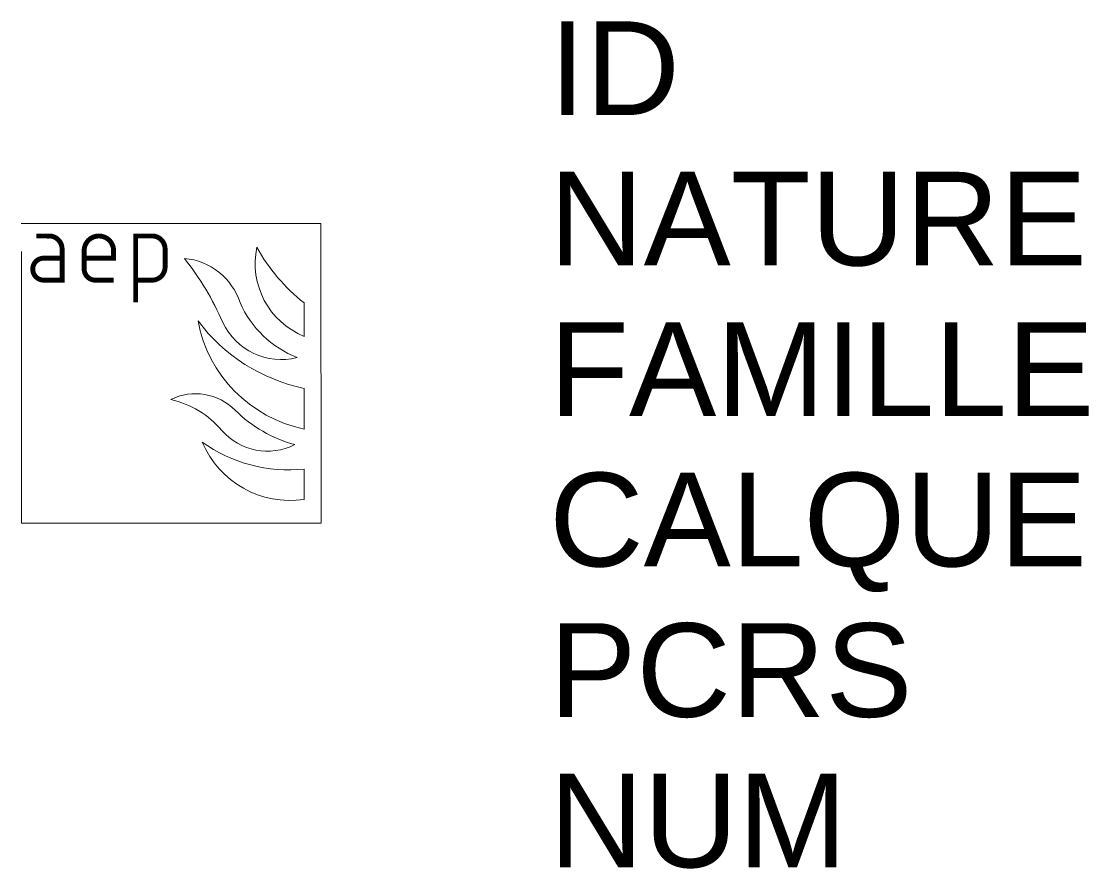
# Model space of a CAD drawing. Header units: metres. Extents: x 0 to 2.28, y -0.74 to 1.07.
import ezdxf

# ---------------------------------------------------------------- set-up
doc = ezdxf.new("R2010")
doc.units = ezdxf.units.M
doc.linetypes.add('Socle_Continu', pattern=[2.5, 2.5, 0])
doc.layers.add('EAUPO_SCS', color=140, linetype='Socle_Continu', lineweight=13)
doc.styles.get("Standard").update_dxf_attribs({"font": 'arial.ttf'})

msp = doc.modelspace()

# ---------------------------------------------------------------- linework, layer by layer
at = {"layer": 'EAUPO_SCS', "linetype": 'Socle_Continu', "flags": 128}
msp.add_lwpolyline([(-0.0003, 0.6398), (0.6396, 0.6403), (0.64, 0.0004), (0.0002, 0)], close=True, dxfattribs=at)
at = {"layer": 'EAUPO_SCS', "linetype": 'Socle_Continu', "const_width": 0.0105, "flags": 128}
for points in [[(0.0593, 0.6135, -0.408207), (0.0868, 0.5858), (0.0868, 0.5192), (0.0476, 0.5192, -1.002527), (0.0476, 0.5661)], [(0.1968, 0.5192), (0.1576, 0.5192, -0.408864), (0.1339, 0.5427), (0.1339, 0.582, -0.99952), (0.1968, 0.582), (0.1968, 0.5663), (0.1339, 0.5663)], [(0.2439, 0.472), (0.2439, 0.6135), (0.2791, 0.6135, -0.410969), (0.3068, 0.5858), (0.3068, 0.5466, -0.406349), (0.2791, 0.5192), (0.2439, 0.5192)]]:
    msp.add_lwpolyline(points, format="xyb", dxfattribs=at)
for points in [[(0.0318, 0.6135), (0.0593, 0.6133)], [(0.0868, 0.5663), (0.0476, 0.5663)]]:
    msp.add_lwpolyline(points, dxfattribs=at)
at = {"layer": 'EAUPO_SCS', "linetype": 'Socle_Continu', "flags": 128}
for points in [[(0.604, 0.4706, -0.103995), (0.5029, 0.5897, 0.364572), (0.604, 0.3991), (0.604, 0.4706)], [(0.5891, 0.3537, -0.196315), (0.4669, 0.4711, 0.302771), (0.348, 0.5654, -0.066776), (0.4301, 0.4289, 0.359193), (0.5891, 0.3537)], [(0.604, 0.2881, -0.182354), (0.3771, 0.432, 0.304591), (0.604, 0.2012), (0.604, 0.2881)], [(0.5837, 0.168, -0.127976), (0.4566, 0.2412, 0.325176), (0.3188, 0.264, -0.168604), (0.4279, 0.198, 0.340764), (0.5837, 0.168)], [(0.604, 0.1157, -0.18252), (0.3861, 0.1732, 0.341805), (0.604, 0.0508), (0.604, 0.1157)]]:
    msp.add_lwpolyline(points, format="xyb", close=True, dxfattribs=at)

# ---------------------------------------------------------------- texts
at = {"layer": 'EAUPO_SCS', "linetype": 'Socle_Continu', "flags": 9}
for tag, p, s in [('ID', (1.1272, 0.8718), 'AP_0006'), ('NATURE', (1.1272, 0.5505), 'Bouche incendie'), ('FAMILLE', (1.1272, 0.2292), 'Eau potable'), ('CALQUE', (1.1272, -0.0921), 'EAUPO_SCS'), ('PCRS', (1.1272, -0.4134), 'AffleurantSymbole'), ('NUM', (1.1272, -0.7346), '000')]:
    msp.add_attdef(tag, p, s, height=0.2, dxfattribs=at)

doc.saveas('drawing.dxf')
